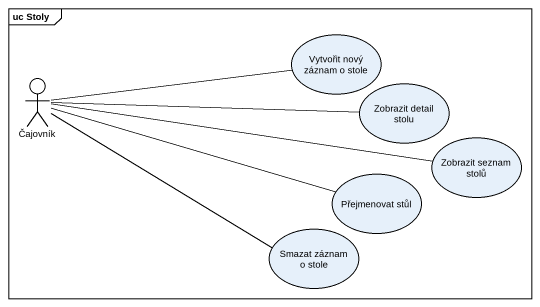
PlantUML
@startuml
mainframe uc Stoly
usecase "Vytvořit nový záznam o stole" as Vytvořit_nový_záznam_o_stole
actor Čajovník
usecase "Zobrazit detail stolu" as Zobrazit_detail_stolu
usecase "Zobrazit seznam stolů" as Zobrazit_seznam_stolů
usecase "Přejmenovat stůl" as Přejmenovat_stůl
usecase "Smazat záznam o stole" as Smazat_záznam_o_stole
Čajovník -right- Vytvořit_nový_záznam_o_stole
Čajovník -right- Zobrazit_detail_stolu
Čajovník -right- Zobrazit_seznam_stolů
Čajovník -right- Přejmenovat_stůl
Čajovník -right- Smazat_záznam_o_stole
@enduml
